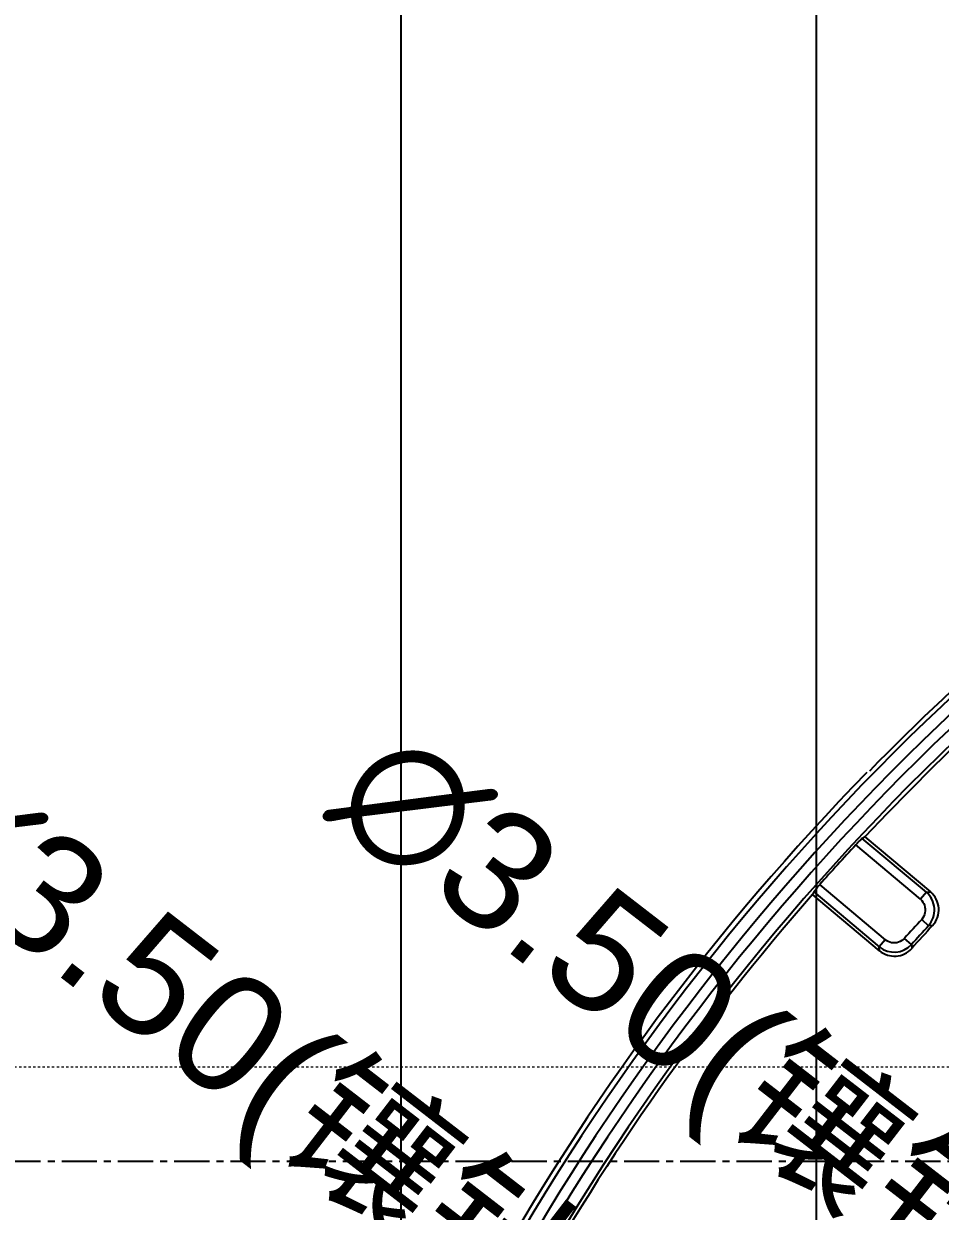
# Model space of a CAD drawing. Header units: millimetres. Extents: x 2588 to 3182, y 1243 to 1719.
# Drawn here: x 2724.3 to 2763.2, y 1547.1 to 1597.5 of the extents above; entities that cross this region are included whole.
import ezdxf

# ---------------------------------------------------------------- set-up
doc = ezdxf.new("R2010")
doc.units = ezdxf.units.MM
doc.linetypes.add('CENTER', pattern=[0.6, 0.375, -0.075, 0.075, -0.075])
doc.linetypes.add('HIDDEN', pattern=[0.2, 0.1, -0.1])
doc.layers.add('21', color=7, linetype='Continuous')
doc.layers.add('cool', color=153, linetype='HIDDEN', lineweight=9)
doc.styles.get("Standard").update_dxf_attribs({"font": 'arial.ttf'})
doc.dimstyles.get("Standard").update_dxf_attribs({"dimtxt": 0.18, "dimasz": 0.18, "dimexe": 0.18, "dimexo": 0.0625, "dimgap": 0.09, "dimtad": 0, "dimtih": 1, "dimtoh": 1, "dimzin": 0, "dimdsep": 46, "dimtxsty": 'Standard', "dimcen": 0.09, "dimadec": 0, "dimazin": 0, "dimtfac": 1, "dimtofl": 0, "dimtmove": 0, "dimatfit": 3, "dimfxl": 0, "dimtolj": 1, "dimtzin": 0, "dimarcsym": 0})

# ---------------------------------------------------------------- blocks, each defined once
blk = doc.blocks.new('*D32')
at = {"color": 4, "lineweight": -2, "transparency": 16777216}
blk.add_line((2767.776, 1542.625), (2771.734, 1539.57), dxfattribs=at)
at = {"color": 4, "transparency": 16777216}
blk.add_solid([(2772.243, 1540.23), (2771.225, 1538.911), (2775.692, 1536.515)], dxfattribs=at)
at = {"layer": 'Defpoints', "color": 0, "transparency": 16777216}
for p in [(2775.692, 1536.515), (2778.463, 1534.377)]:
    blk.add_point(p, dxfattribs=at)
at = {"color": 6, "transparency": 16777216, "insert": (2752.955, 1554.066), "char_height": 5, "attachment_point": 5, "rotation": 322.3363}
blk.add_mtext('\\A1;∅3.50(镶针)', dxfattribs=at)
blk = doc.blocks.new('*D33')
at = {"color": 4, "lineweight": -2, "transparency": 16777216}
blk.add_line((2748.681, 1541.62), (2752.639, 1538.565), dxfattribs=at)
at = {"color": 4, "transparency": 16777216}
blk.add_solid([(2753.148, 1539.225), (2752.13, 1537.906), (2756.597, 1535.51)], dxfattribs=at)
at = {"layer": 'Defpoints', "color": 0, "transparency": 16777216}
for p in [(2756.597, 1535.51), (2759.368, 1533.372)]:
    blk.add_point(p, dxfattribs=at)
at = {"color": 6, "transparency": 16777216, "insert": (2733.86, 1553.061), "char_height": 5, "attachment_point": 5, "rotation": 322.3363}
blk.add_mtext('\\A1;∅3.50(镶针)', dxfattribs=at)
blk = doc.blocks.new('*D45')
at = {"color": 4, "lineweight": -2, "transparency": 16777216}
blk.add_line((2740.344, 1508.309), (2740.344, 1655.548), dxfattribs=at)
at = {"layer": 'Defpoints', "color": 0, "transparency": 16777216}
for p in [(2740.344, 1655.548), (2740.344, 1508.309), (2833.383, 1489.21)]:
    blk.add_point(p, dxfattribs=at)
at = {"color": 6, "transparency": 16777216, "insert": (2740.344, 1663.974), "char_height": 5, "attachment_point": 5, "rotation": 90}
blk.add_mtext('\\A1;93.04', dxfattribs=at)
blk = doc.blocks.new('*D52')
at = {"color": 4, "lineweight": -2, "transparency": 16777216}
blk.add_line((2757.983, 1536.366), (2757.983, 1655.548), dxfattribs=at)
at = {"layer": 'Defpoints', "color": 0, "transparency": 16777216}
for p in [(2757.983, 1655.548), (2757.983, 1536.366), (2833.383, 1489.21)]:
    blk.add_point(p, dxfattribs=at)
at = {"color": 6, "transparency": 16777216, "insert": (2757.983, 1663.955), "char_height": 5, "attachment_point": 5, "rotation": 90}
blk.add_mtext('\\A1;75.40', dxfattribs=at)

msp = doc.modelspace()

# ---------------------------------------------------------------- linework, layer by layer
at = {"color": 6, "linetype": 'Continuous'}
for p, q in [((2762.397, 1560.327), (2759.648, 1562.635)), ((2762.651, 1560.629), (2759.93, 1562.912)), ((2760.038, 1562.976), (2762.822, 1560.64)), ((2760.661, 1558.147), (2757.82, 1560.531)), ((2757.872, 1560.643), (2760.649, 1558.312)), ((2758.119, 1560.949), (2760.902, 1558.614)), ((2762.651, 1560.629), (2762.397, 1560.327)), ((2762.651, 1560.629), (2762.822, 1560.64)), ((2762.452, 1559.475), (2762.742, 1559.208)), ((2762.913, 1559.218), (2762.742, 1559.208)), ((2760.902, 1558.614), (2760.649, 1558.312)), ((2762.014, 1558.408), (2761.722, 1558.671)), ((2760.661, 1558.147), (2760.649, 1558.312)), ((2762.014, 1558.408), (2762.027, 1558.244))]:
    msp.add_line(p, q, dxfattribs=at)
for centre, radius, start, end in [((2833.358, 1494.241), 102.106, 14.82382, 151.07152), ((2833.358, 1494.241), 101.607, 14.8262, 150.88167), ((2833.358, 1494.241), 101.159, 14.89345, 150.74007), ((2833.358, 1494.241), 100.659, 14.89585, 150.80622), ((2833.358, 1494.241), 100.5, 87.50192, 136.84821), ((2839.388, 1494.241), 84.503, 92.75328, 177.24672), ((2839.388, 1494.241), 83.513, 92.75328, 177.24672), ((2833.358, 1494.241), 102.297, 125.8911, 135.63345), ((2833.358, 1494.241), 102.331, 135.6971, 151.06835), ((2833.358, 1494.241), 100.553, 137.14249, 138.43896), ((2833.358, 1494.241), 100.5, 138.73061, 150.75557), ((2833.358, 1494.241), 96.348, 137.38554, 138.03134), ((2833.358, 1494.241), 95.954, 137.38554, 138.03134), ((2833.358, 1494.241), 95.835, 137.31187, 138.09934), ((2761.281, 1559.085), 0.999, 230.7615, 317.2708)]:
    msp.add_arc(centre, radius, start, end, dxfattribs=at)
for centre, major_axis, start_param, end_param in [((2811.952, 1468.731), (72.018, 85.827), 1.216919, 1.21805), ((2854.28, 1519.175), (70.393, 83.891), -4.432964, -4.431834)]:
    msp.add_ellipse(centre, major_axis=major_axis, ratio=0.954809, start_param=start_param, end_param=end_param, dxfattribs=at)
for points, knots in [([(2759.93, 1562.912), (2759.909, 1562.899), (2759.857, 1562.848), (2759.762, 1562.757), (2759.688, 1562.678), (2759.648, 1562.635)], [0, 0, 0, 0, 0.187603, 0.545702, 1, 1, 1, 1]), ([(2758.119, 1560.949), (2758.079, 1560.904), (2758.009, 1560.824), (2757.928, 1560.721), (2757.882, 1560.665), (2757.872, 1560.643)], [0, 0, 0, 0, 0.455576, 0.813469, 1, 1, 1, 1]), ([(2762.742, 1559.208), (2762.829, 1559.305), (2762.967, 1559.54), (2763.017, 1559.944), (2762.912, 1560.334), (2762.747, 1560.546), (2762.651, 1560.629)], [0, 0, 0, 0, 0.248688, 0.503428, 0.756375, 1, 1, 1, 1]), ([(2762.913, 1559.218), (2763.004, 1559.316), (2763.146, 1559.548), (2763.202, 1559.95), (2763.095, 1560.342), (2762.924, 1560.554), (2762.822, 1560.64)], [0, 0, 0, 0, 0.252073, 0.499915, 0.74772, 1, 1, 1, 1]), ([(2762.397, 1560.327), (2762.473, 1560.26), (2762.597, 1560.08), (2762.621, 1559.752), (2762.52, 1559.554), (2762.452, 1559.475)], [0, 0, 0, 0, 0.323556, 0.667464, 1, 1, 1, 1]), ([(2761.722, 1558.671), (2761.652, 1558.599), (2761.481, 1558.479), (2761.167, 1558.458), (2760.981, 1558.552), (2760.902, 1558.614)], [0, 0, 0, 0, 0.336089, 0.666024, 1, 1, 1, 1]), ([(2760.661, 1558.147), (2760.758, 1558.066), (2760.983, 1557.939), (2761.365, 1557.892), (2761.737, 1557.993), (2761.942, 1558.149), (2762.027, 1558.244)], [0, 0, 0, 0, 0.251928, 0.499919, 0.747766, 1, 1, 1, 1])]:
    msp.add_open_spline(points, degree=3, knots=knots, dxfattribs=at)
at = {"layer": '21', "color": 1, "linetype": 'CENTER', "ltscale": 3.980655}
msp.add_line((2673.383, 1549.211), (2993.383, 1549.211), dxfattribs=at)
at = {"layer": 'cool', "ltscale": 0.932966}
msp.add_line((2687.713, 1553.211), (2979.053, 1553.211), dxfattribs=at)

# ---------------------------------------------------------------- dimensions: what is measured, and where the dimension line sits
for feature_location, offset, picture, middle in [((2740.344, 1508.309), (0, 147.239), '*D45', (2740.344, 1663.974)), ((2757.983, 1536.366), (0, 119.182), '*D52', (2757.983, 1663.955))]:
    dim = msp.add_ordinate_dim(feature_location=feature_location, offset=offset, dtype=1, origin=(2833.383, 1489.21), dimstyle='Standard', override={"dimtxt": 5, "dimasz": 5, "dimexe": 0, "dimexo": 0, "dimgap": 0, "dimtih": 0, "dimtoh": 0, "dimzin": 0, "dimcen": 0, "dimclrd": 4, "dimclre": 4, "dimclrt": 6, "dimadec": 2, "dimtp": 0, "dimtm": 0, "dimtzin": 0})
    dim.commit()
    dim.dimension.update_dxf_attribs({"geometry": picture, "text_midpoint": middle})
for p1, p2, picture, middle in [((2778.463, 1534.377), (2775.692, 1536.515), '*D32', (2752.955, 1554.066)), ((2759.368, 1533.372), (2756.597, 1535.51), '*D33', (2733.86, 1553.061))]:
    dim = msp.add_diameter_dim_2p(p1=p1, p2=p2, text='<>(镶针)', dimstyle='Standard', override={"dimtxt": 5, "dimasz": 5, "dimexe": 0, "dimexo": 0, "dimgap": 0, "dimtih": 0, "dimtoh": 0, "dimzin": 0, "dimcen": 0, "dimclrd": 4, "dimclre": 4, "dimclrt": 6, "dimadec": 2, "dimtp": 0, "dimtm": 0, "dimtzin": 0})
    dim.commit()
    dim.dimension.update_dxf_attribs({"geometry": picture, "text_midpoint": middle})

doc.saveas('drawing.dxf')
